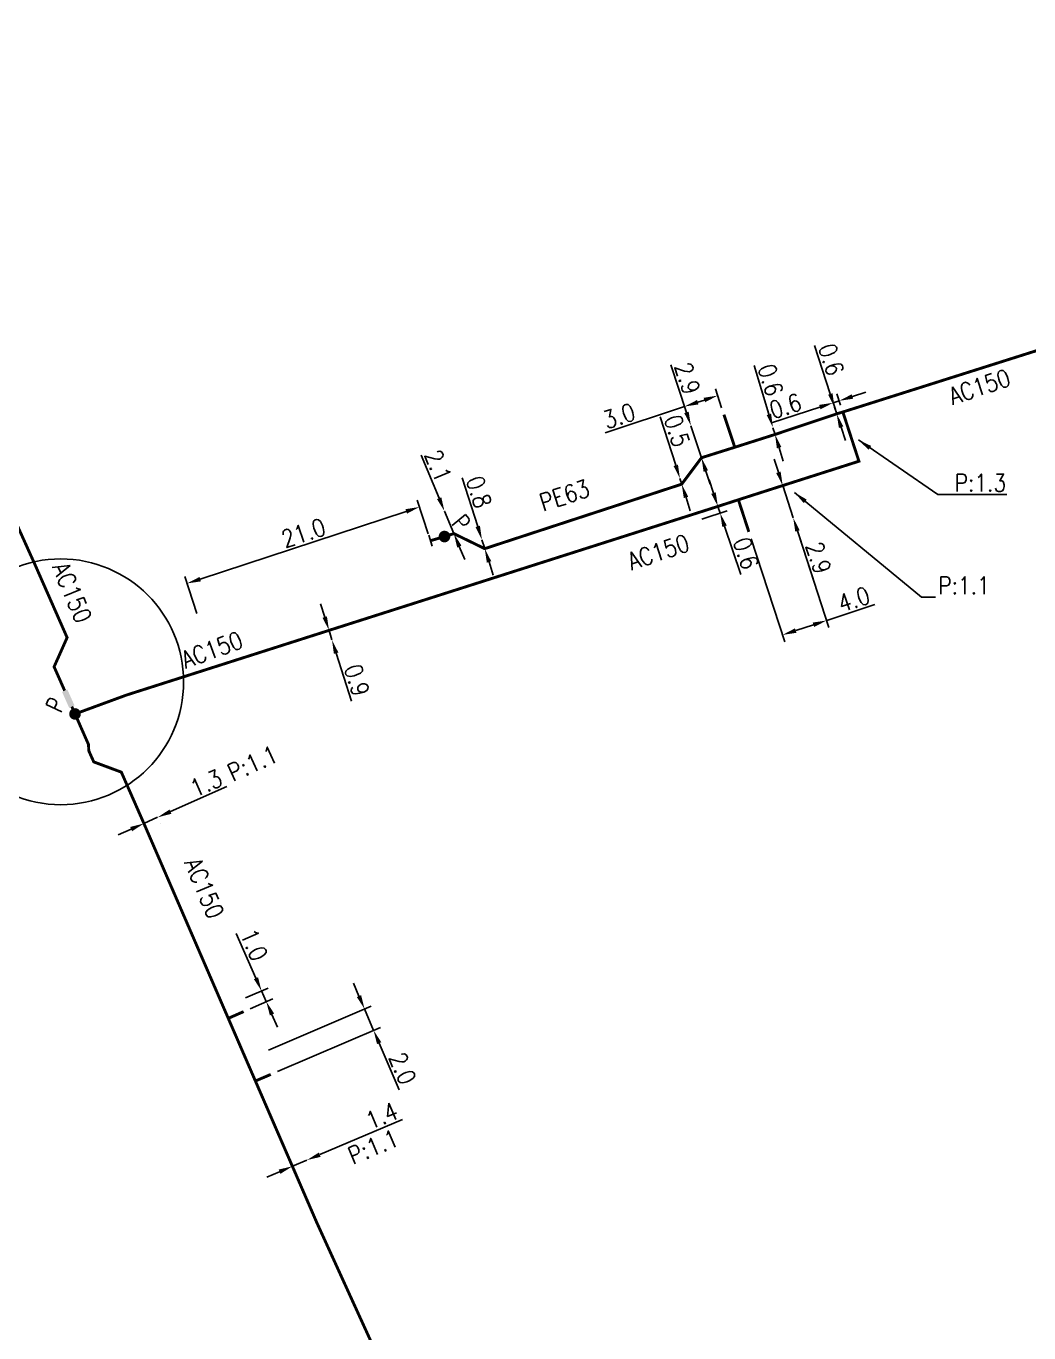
# Model space of a CAD drawing. Header units: millimetres. Extents: x 149996 to 151004, y 126998 to 128018.
# Drawn here: x 150490.8 to 150577, y 127112.1 to 127224.4 of the extents above; entities that cross this region are included whole.
import ezdxf
from ezdxf.enums import TextEntityAlignment as Align

# ---------------------------------------------------------------- set-up
doc = ezdxf.new("R2010")
doc.units = ezdxf.units.MM
doc.header["$PDMODE"] = 34
doc.linetypes.add('L_100_AP', pattern=[14, 10, -1.5, 1, -1.5])
doc.linetypes.add('L_100_PE', pattern=[14, 10, -1.5, 1, -1.5])
doc.layers.get('0').update_dxf_attribs({"linetype": 'CONTINUOUS'})
doc.layers.get('DEFPOINTS').update_dxf_attribs({"linetype": 'CONTINUOUS'})
for name, color, linetype in [('L_140', 3, 'CONTINUOUS'), ('L_300', 7, 'CONTINUOUS'), ('L_340', 7, 'CONTINUOUS')]:
    doc.layers.add(name, color=color, linetype=linetype)
doc.layers.add('L_170', color=7, linetype='CONTINUOUS', plot=False)
doc.styles.add('G_ROMANS', font='ROMANS.SHX', dxfattribs={"width": 0.75})
doc.styles.get("Standard").update_dxf_attribs({"font": 'romans.shx', "width": 0.85})
doc.dimstyles.get("Standard").update_dxf_attribs({"dimtxt": 1.5, "dimasz": 1.2, "dimexe": 0.625, "dimexo": 0.625, "dimgap": 0.25, "dimtad": 1, "dimdec": 1, "dimzin": 0, "dimdsep": 46, "dimtxsty": 'Standard', "dimcen": -0.5, "dimadec": 0, "dimazin": 0, "dimtfac": 1, "dimtdec": 1, "dimtmove": 0, "dimatfit": 3, "dimfxl": 0, "dimtolj": 1, "dimtzin": 0, "dimarcsym": 0})

# ---------------------------------------------------------------- blocks, each defined once
blk = doc.blocks.new('*D18')
at = {"layer": 'DEFPOINTS', "color": 0, "linetype": 'Continuous', "transparency": 16777216}
for p in [(150526.8, 127182.72), (150526.8, 127182.72), (150527.61, 127180.79)]:
    blk.add_point(p, dxfattribs=at)
at = {"layer": 'L_140', "color": 0, "linetype": 'Continuous', "lineweight": -2, "transparency": 16777216}
for p, q in [((150526.34, 127183.83), (150524.8, 127187.53)), ((150527.61, 127180.79), (150526.8, 127182.72)), ((150528.07, 127179.68), (150528.54, 127178.57))]:
    blk.add_line(p, q, dxfattribs=at)
at = {"layer": 'L_140', "color": 0, "linetype": 'Continuous', "transparency": 16777216}
for points in [[(150526.53, 127183.91), (150526.16, 127183.75), (150526.8, 127182.72)], [(150528.26, 127179.76), (150527.89, 127179.6), (150527.61, 127180.79)]]:
    blk.add_solid(points, dxfattribs=at)
at = {"layer": 'L_140', "color": 0, "linetype": 'Continuous', "transparency": 16777216, "insert": (150526.26, 127186.62), "char_height": 1.5, "attachment_point": 5, "rotation": 292.6588}
blk.add_mtext('\\A1;2.1', dxfattribs=at)
blk = doc.blocks.new('*D19')
at = {"layer": 'DEFPOINTS', "color": 0, "linetype": 'Continuous', "transparency": 16777216}
for p in [(150530.02, 127180.27), (150530.02, 127180.27), (150530.26, 127179.5)]:
    blk.add_point(p, dxfattribs=at)
at = {"layer": 'L_140', "color": 0, "linetype": 'Continuous', "lineweight": -2, "transparency": 16777216}
for p, q in [((150529.66, 127181.41), (150528.33, 127185.57)), ((150530.26, 127179.5), (150530.02, 127180.27)), ((150530.63, 127178.36), (150530.99, 127177.22))]:
    blk.add_line(p, q, dxfattribs=at)
at = {"layer": 'L_140', "color": 0, "linetype": 'Continuous', "transparency": 16777216}
for points in [[(150529.85, 127181.47), (150529.47, 127181.35), (150530.02, 127180.27)], [(150530.82, 127178.42), (150530.44, 127178.3), (150530.26, 127179.5)]]:
    blk.add_solid(points, dxfattribs=at)
at = {"layer": 'L_140', "color": 0, "linetype": 'Continuous', "transparency": 16777216, "insert": (150529.76, 127184.37), "char_height": 1.5, "attachment_point": 5, "rotation": 287.6813}
blk.add_mtext('\\A1;0.8', dxfattribs=at)
blk = doc.blocks.new('*D20')
at = {"layer": 'DEFPOINTS', "color": 0, "linetype": 'Continuous', "transparency": 16777216}
for p in [(150547.04, 127185.52), (150547.04, 127185.52), (150547.19, 127185.04)]:
    blk.add_point(p, dxfattribs=at)
at = {"layer": 'L_140', "color": 0, "linetype": 'Continuous', "lineweight": -2, "transparency": 16777216}
for p, q in [((150546.68, 127186.66), (150545.35, 127190.83)), ((150547.19, 127185.04), (150547.04, 127185.52)), ((150547.56, 127183.9), (150547.92, 127182.76))]:
    blk.add_line(p, q, dxfattribs=at)
at = {"layer": 'L_140', "color": 0, "linetype": 'Continuous', "transparency": 16777216}
for points in [[(150546.87, 127186.72), (150546.49, 127186.6), (150547.04, 127185.52)], [(150547.75, 127183.96), (150547.37, 127183.84), (150547.19, 127185.04)]]:
    blk.add_solid(points, dxfattribs=at)
at = {"layer": 'L_140', "color": 0, "linetype": 'Continuous', "transparency": 16777216, "insert": (150546.78, 127189.62), "char_height": 1.5, "attachment_point": 5, "rotation": 287.6813}
blk.add_mtext('\\A1;0.5', dxfattribs=at)
blk = doc.blocks.new('*D21')
at = {"layer": 'DEFPOINTS', "color": 0, "linetype": 'Continuous', "transparency": 16777216}
for p in [(150547.98, 127190.06), (150547.98, 127190.06), (150548.89, 127187.31)]:
    blk.add_point(p, dxfattribs=at)
at = {"layer": 'L_140', "color": 0, "linetype": 'Continuous', "lineweight": -2, "transparency": 16777216}
for p, q in [((150547.6, 127191.2), (150546.25, 127195.29)), ((150548.89, 127187.31), (150547.98, 127190.06)), ((150549.26, 127186.17), (150549.64, 127185.03))]:
    blk.add_line(p, q, dxfattribs=at)
at = {"layer": 'L_140', "color": 0, "linetype": 'Continuous', "transparency": 16777216}
for points in [[(150547.79, 127191.26), (150547.41, 127191.14), (150547.98, 127190.06)], [(150549.45, 127186.23), (150549.07, 127186.1), (150548.89, 127187.31)]]:
    blk.add_solid(points, dxfattribs=at)
at = {"layer": 'L_140', "color": 0, "linetype": 'Continuous', "transparency": 16777216, "insert": (150547.68, 127194.13), "char_height": 1.5, "attachment_point": 5, "rotation": 288.3018}
blk.add_mtext('\\A1;2.9', dxfattribs=at)
blk = doc.blocks.new('*D22')
at = {"layer": 'DEFPOINTS', "color": 0, "linetype": 'Continuous', "transparency": 16777216}
for p in [(150555.03, 127189.89), (150555.03, 127189.89), (150555.21, 127189.32)]:
    blk.add_point(p, dxfattribs=at)
at = {"layer": 'L_140', "color": 0, "linetype": 'Continuous', "lineweight": -2, "transparency": 16777216}
for p, q in [((150554.68, 127191.04), (150553.41, 127195.22)), ((150555.21, 127189.32), (150555.03, 127189.89)), ((150555.63, 127190.07), (150555.63, 127190.07)), ((150555.81, 127189.5), (150555.81, 127189.5)), ((150555.56, 127188.17), (150555.91, 127187.02))]:
    blk.add_line(p, q, dxfattribs=at)
at = {"layer": 'L_140', "color": 0, "linetype": 'Continuous', "transparency": 16777216}
for points in [[(150554.87, 127191.1), (150554.49, 127190.98), (150555.03, 127189.89)], [(150555.75, 127188.23), (150555.37, 127188.11), (150555.21, 127189.32)]]:
    blk.add_solid(points, dxfattribs=at)
at = {"layer": 'L_140', "color": 0, "linetype": 'Continuous', "transparency": 16777216, "insert": (150554.83, 127193.99), "char_height": 1.5, "attachment_point": 5, "rotation": 286.9778}
blk.add_mtext('\\A1;0.6', dxfattribs=at)
blk = doc.blocks.new('*D23')
at = {"layer": 'DEFPOINTS', "color": 0, "linetype": 'Continuous', "transparency": 16777216}
for p in [(150560.33, 127191.65), (150560.33, 127191.65), (150560.51, 127191.08)]:
    blk.add_point(p, dxfattribs=at)
at = {"layer": 'L_140', "color": 0, "linetype": 'Continuous', "lineweight": -2, "transparency": 16777216}
for p, q in [((150559.96, 127192.79), (150558.6, 127196.94)), ((150560.51, 127191.08), (150560.33, 127191.65)), ((150560.89, 127189.93), (150561.26, 127188.79))]:
    blk.add_line(p, q, dxfattribs=at)
at = {"layer": 'L_140', "color": 0, "linetype": 'Continuous', "transparency": 16777216}
for points in [[(150560.15, 127192.85), (150559.77, 127192.73), (150560.33, 127191.65)], [(150561.08, 127190), (150560.7, 127189.87), (150560.51, 127191.08)]]:
    blk.add_solid(points, dxfattribs=at)
at = {"layer": 'L_140', "color": 0, "linetype": 'Continuous', "transparency": 16777216, "insert": (150560.04, 127195.75), "char_height": 1.5, "attachment_point": 5, "rotation": 288.0499}
blk.add_mtext('\\A1;0.6', dxfattribs=at)
blk = doc.blocks.new('*D24')
at = {"layer": 'DEFPOINTS', "color": 0, "linetype": 'Continuous', "transparency": 16777216}
for p in [(150525.61, 127180.18), (150504.67, 127176.51), (150505.71, 127173.35)]:
    blk.add_point(p, dxfattribs=at)
at = {"layer": 'L_340', "color": 0, "linetype": 'Continuous', "lineweight": -2, "transparency": 16777216}
for p, q in [((150525.41, 127180.78), (150524.46, 127183.67)), ((150523.51, 127182.7), (150505.81, 127176.88)), ((150505.51, 127173.94), (150504.48, 127177.1))]:
    blk.add_line(p, q, dxfattribs=at)
at = {"layer": 'L_340', "color": 0, "linetype": 'Continuous', "transparency": 16777216}
for points in [[(150523.45, 127182.89), (150523.58, 127182.51), (150524.65, 127183.08)], [(150505.75, 127177.07), (150505.87, 127176.69), (150504.67, 127176.51)]]:
    blk.add_solid(points, dxfattribs=at)
at = {"layer": 'L_340', "color": 0, "linetype": 'Continuous', "transparency": 16777216, "insert": (150514.68, 127180.85), "char_height": 1.5, "attachment_point": 5, "rotation": 18.199}
blk.add_mtext('\\A1;21.0', dxfattribs=at)
blk = doc.blocks.new('L_340_07')
at = {"color": 0, "linetype": 'Continuous', "const_width": 0.25, "flags": 128}
blk.add_lwpolyline([(0, 0), (1.25, 0)], dxfattribs=at)
at = {"color": 0, "linetype": 'Continuous', "flags": 128}
blk.add_lwpolyline([(1.25, -0.5), (1.25, 0.5)], dxfattribs=at)
at = {"color": 0, "linetype": 'Continuous', "style": 'G_ROMANS', "width": 0.75, "flags": 3}
for tag, p in [('DEF_LEG', (0.72, -3.47)), ('DEF_COUP', (0.72, -5.97)), ('DEF_TYPE', (0.72, -8.47))]:
    blk.add_attdef(tag, text='', height=1.2, dxfattribs=at).set_placement(p, align=Align.MIDDLE)
blk = doc.blocks.new('L_300_12')
at = {"color": 0, "linetype": 'Continuous', "const_width": 0.497, "flags": 128}
blk.add_lwpolyline([(-0.25, 0, 1), (0.25, 0, 1)], format="xyb", close=True, dxfattribs=at)
at = {"color": 0, "linetype": 'Continuous', "style": 'G_ROMANS', "width": 0.75}
blk.add_text('P', height=1.5, dxfattribs=at).set_placement((0, 1.85), align=Align.MIDDLE)
at = {"color": 0, "linetype": 'Continuous', "style": 'G_ROMANS', "width": 0.75, "flags": 3}
for tag, p in [('DEF_LEG', (0, -5)), ('DEF_COUP', (0, -7.5)), ('DEF_TYPE', (0, -10))]:
    blk.add_attdef(tag, text='', height=1.2, dxfattribs=at).set_placement(p, align=Align.MIDDLE)
blk = doc.blocks.new('*D395')
at = {"layer": 'DEFPOINTS', "color": 0, "linetype": 'Continuous', "transparency": 16777216}
for p in [(150513.73, 127126.44), (150514.97, 127126.97), (150514.97, 127126.97)]:
    blk.add_point(p, dxfattribs=at)
at = {"layer": 'L_140', "color": 0, "linetype": 'Continuous', "lineweight": -2, "transparency": 16777216}
for p, q in [((150516.08, 127127.44), (150523.2, 127130.46)), ((150512.62, 127125.97), (150511.52, 127125.5)), ((150513.73, 127126.44), (150514.97, 127126.97))]:
    blk.add_line(p, q, dxfattribs=at)
at = {"layer": 'L_140', "color": 0, "linetype": 'Continuous', "transparency": 16777216}
for points in [[(150516, 127127.62), (150516.15, 127127.25), (150514.97, 127126.97)], [(150512.55, 127126.16), (150512.7, 127125.79), (150513.73, 127126.44)]]:
    blk.add_solid(points, dxfattribs=at)
at = {"layer": 'L_140', "color": 0, "linetype": 'Continuous', "transparency": 16777216, "insert": (150521.41, 127130.78), "char_height": 1.5, "attachment_point": 5, "rotation": 22.9694}
blk.add_mtext('\\A1;1.4', dxfattribs=at)
blk = doc.blocks.new('*D396')
at = {"layer": 'DEFPOINTS', "color": 0, "linetype": 'Continuous', "transparency": 16777216}
for p in [(150502.15, 127156.42), (150502.15, 127156.42), (150500.97, 127155.89)]:
    blk.add_point(p, dxfattribs=at)
at = {"layer": 'L_140', "color": 0, "linetype": 'Continuous', "lineweight": -2, "transparency": 16777216}
for p, q in [((150503.25, 127156.91), (150508.09, 127159.06)), ((150500.97, 127155.89), (150502.15, 127156.42)), ((150499.87, 127155.4), (150498.77, 127154.92)), ((150501.22, 127155.32), (150501.22, 127155.32)), ((150502.41, 127155.85), (150502.41, 127155.85))]:
    blk.add_line(p, q, dxfattribs=at)
at = {"layer": 'L_140', "color": 0, "linetype": 'Continuous', "transparency": 16777216}
for points in [[(150503.17, 127157.09), (150503.33, 127156.72), (150502.15, 127156.42)], [(150499.79, 127155.59), (150499.95, 127155.22), (150500.97, 127155.89)]]:
    blk.add_solid(points, dxfattribs=at)
at = {"layer": 'L_140', "color": 0, "linetype": 'Continuous', "transparency": 16777216, "insert": (150506.32, 127159.36), "char_height": 1.5, "attachment_point": 5, "rotation": 23.9661}
blk.add_mtext('\\A1;1.3', dxfattribs=at)
blk = doc.blocks.new('L_340_02')
at = {"color": 0, "linetype": 'Continuous'}
blk.add_solid([(-0.75, 0.5), (0.75, 0.5), (-0.75, 0), (0.75, 0)], dxfattribs=at)
at = {"color": 0, "linetype": 'Continuous', "width": 0.75, "flags": 3}
for tag, p in [('DEF_LEG', (0, -4.5)), ('DEF_COUP', (0, -7)), ('DEF_TYPE', (0, -9.5))]:
    blk.add_attdef(tag, text='', height=1.2, dxfattribs=at).set_placement(p, align=Align.MIDDLE)
blk = doc.blocks.new('*D919')
at = {"layer": 'DEFPOINTS', "color": 0, "linetype": 'Continuous', "transparency": 16777216}
for p in [(150555.87, 127184.92), (150556.77, 127182.16), (150556.77, 127182.16)]:
    blk.add_point(p, dxfattribs=at)
at = {"layer": 'L_140', "color": 0, "linetype": 'Continuous', "lineweight": -2, "transparency": 16777216}
for p, q in [((150555.5, 127186.06), (150555.13, 127187.2)), ((150555.87, 127184.92), (150556.77, 127182.16)), ((150557.14, 127181.02), (150558.48, 127176.92))]:
    blk.add_line(p, q, dxfattribs=at)
at = {"layer": 'L_140', "color": 0, "linetype": 'Continuous', "transparency": 16777216}
for points in [[(150555.69, 127186.12), (150555.31, 127186), (150555.87, 127184.92)], [(150557.33, 127181.08), (150556.95, 127180.96), (150556.77, 127182.16)]]:
    blk.add_solid(points, dxfattribs=at)
at = {"layer": 'L_140', "color": 0, "linetype": 'Continuous', "transparency": 16777216, "insert": (150558.95, 127178.71), "char_height": 1.5, "attachment_point": 5, "rotation": 288.0528}
blk.add_mtext('\\A1;2.9', dxfattribs=at)
blk = doc.blocks.new('*D920')
at = {"layer": 'DEFPOINTS', "color": 0, "linetype": 'Continuous', "transparency": 16777216}
for p in [(150516.88, 127172.48), (150517.13, 127171.66), (150517.13, 127171.66)]:
    blk.add_point(p, dxfattribs=at)
at = {"layer": 'L_140', "color": 0, "linetype": 'Continuous', "lineweight": -2, "transparency": 16777216}
for p, q in [((150516.51, 127173.62), (150516.15, 127174.76)), ((150516.88, 127172.48), (150517.13, 127171.66)), ((150517.49, 127170.52), (150518.8, 127166.41))]:
    blk.add_line(p, q, dxfattribs=at)
at = {"layer": 'L_140', "color": 0, "linetype": 'Continuous', "transparency": 16777216}
for points in [[(150516.7, 127173.68), (150516.32, 127173.56), (150516.88, 127172.48)], [(150517.68, 127170.58), (150517.3, 127170.46), (150517.13, 127171.66)]]:
    blk.add_solid(points, dxfattribs=at)
at = {"layer": 'L_140', "color": 0, "linetype": 'Continuous', "transparency": 16777216, "insert": (150519.28, 127168.2), "char_height": 1.5, "attachment_point": 5, "rotation": 287.5821}
blk.add_mtext('\\A1;0.9', dxfattribs=at)
blk = doc.blocks.new('*D921')
at = {"layer": 'DEFPOINTS', "color": 0, "linetype": 'Continuous', "transparency": 16777216}
for p in [(150559.87, 127193.04), (150560.2, 127192.03), (150561.04, 127191.24)]:
    blk.add_point(p, dxfattribs=at)
at = {"layer": 'L_140', "color": 0, "linetype": 'Continuous', "lineweight": -2, "transparency": 16777216}
for p, q in [((150560.07, 127192.45), (150560.4, 127191.44)), ((150560.73, 127192.2), (150560.2, 127192.03)), ((150560.84, 127191.84), (150560.53, 127192.79)), ((150561.87, 127192.57), (150563.01, 127192.94)), ((150559.06, 127191.66), (150554.91, 127190.3))]:
    blk.add_line(p, q, dxfattribs=at)
at = {"layer": 'L_140', "color": 0, "linetype": 'Continuous', "transparency": 16777216}
for points in [[(150561.8, 127192.76), (150561.93, 127192.38), (150560.73, 127192.2)], [(150559, 127191.85), (150559.12, 127191.47), (150560.2, 127192.03)]]:
    blk.add_solid(points, dxfattribs=at)
at = {"layer": 'L_140', "color": 0, "linetype": 'Continuous', "transparency": 16777216, "insert": (150556.1, 127191.75), "char_height": 1.5, "attachment_point": 5, "rotation": 18.0499}
blk.add_mtext('\\A1;0.6', dxfattribs=at)
blk = doc.blocks.new('*D927')
at = {"layer": 'DEFPOINTS', "color": 0, "linetype": 'Continuous', "transparency": 16777216}
for p in [(150550.3, 127183.13), (150550.49, 127182.56), (150548.31, 127181.84)]:
    blk.add_point(p, dxfattribs=at)
at = {"layer": 'L_140', "color": 0, "linetype": 'Continuous', "lineweight": -2, "transparency": 16777216}
for p, q in [((150549.92, 127184.27), (150549.54, 127185.41)), ((150550.3, 127183.13), (150550.49, 127182.56)), ((150548.91, 127182.03), (150551.09, 127182.76)), ((150550.87, 127181.43), (150552.26, 127177.28))]:
    blk.add_line(p, q, dxfattribs=at)
at = {"layer": 'L_140', "color": 0, "linetype": 'Continuous', "transparency": 16777216}
for points in [[(150550.11, 127184.34), (150549.73, 127184.21), (150550.3, 127183.13)], [(150551.06, 127181.49), (150550.68, 127181.36), (150550.49, 127182.56)]]:
    blk.add_solid(points, dxfattribs=at)
at = {"layer": 'L_140', "color": 0, "linetype": 'Continuous', "transparency": 16777216, "insert": (150552.71, 127179.1), "char_height": 1.5, "attachment_point": 5, "rotation": 288.5081}
blk.add_mtext('\\A1;0.6', dxfattribs=at)
blk = doc.blocks.new('*D1333')
at = {"layer": 'DEFPOINTS', "color": 0, "linetype": 'Continuous', "transparency": 16777216}
for p in [(150509.14, 127140.64), (150511.08, 127141.5), (150509.54, 127139.73)]:
    blk.add_point(p, dxfattribs=at)
at = {"layer": 'L_170', "color": 0, "linetype": 'Continuous', "lineweight": -2, "transparency": 16777216}
for p, q in [((150510.6, 127142.6), (150508.91, 127146.43)), ((150509.71, 127140.9), (150511.66, 127141.75)), ((150510.11, 127139.98), (150512.06, 127140.84)), ((150511.49, 127140.59), (150511.08, 127141.5)), ((150511.97, 127139.49), (150512.46, 127138.39))]:
    blk.add_line(p, q, dxfattribs=at)
at = {"layer": 'L_170', "color": 0, "linetype": 'Continuous', "transparency": 16777216}
for points in [[(150510.78, 127142.68), (150510.42, 127142.52), (150511.08, 127141.5)], [(150512.16, 127139.57), (150511.79, 127139.41), (150511.49, 127140.59)]]:
    blk.add_solid(points, dxfattribs=at)
at = {"layer": 'L_170', "color": 0, "linetype": 'Continuous', "transparency": 16777216, "insert": (150510.43, 127145.47), "char_height": 1.5, "attachment_point": 5, "rotation": 293.7863}
blk.add_mtext('\\A1;1.0', dxfattribs=at)
blk = doc.blocks.new('*D1334')
at = {"layer": 'DEFPOINTS', "color": 0, "linetype": 'Continuous', "transparency": 16777216}
for p in [(150519.93, 127139.96), (150511.1, 127136.18), (150511.87, 127134.33)]:
    blk.add_point(p, dxfattribs=at)
at = {"layer": 'L_170', "color": 0, "linetype": 'Continuous', "lineweight": -2, "transparency": 16777216}
for p, q in [((150519.45, 127141.06), (150518.98, 127142.17)), ((150511.67, 127136.42), (150520.5, 127140.21)), ((150519.93, 127139.96), (150520.71, 127138.12)), ((150512.44, 127134.58), (150521.29, 127138.37)), ((150521.19, 127137.02), (150522.91, 127133))]:
    blk.add_line(p, q, dxfattribs=at)
at = {"layer": 'L_170', "color": 0, "linetype": 'Continuous', "transparency": 16777216}
for points in [[(150519.64, 127141.14), (150519.27, 127140.98), (150519.93, 127139.96)], [(150521.37, 127137.1), (150521, 127136.94), (150520.71, 127138.12)]]:
    blk.add_solid(points, dxfattribs=at)
at = {"layer": 'L_170', "color": 0, "linetype": 'Continuous', "transparency": 16777216, "insert": (150523.2, 127134.85), "char_height": 1.5, "attachment_point": 5, "rotation": 293.1979}
blk.add_mtext('\\A1;2.0', dxfattribs=at)
blk = doc.blocks.new('*D1338')
at = {"layer": 'DEFPOINTS', "color": 0, "linetype": 'Continuous', "transparency": 16777216}
for p in [(150556.77, 127182.16), (150552.96, 127180.94), (150559.65, 127173.33)]:
    blk.add_point(p, dxfattribs=at)
at = {"layer": 'L_170', "color": 0, "linetype": 'Continuous', "lineweight": -2, "transparency": 16777216}
for p, q in [((150556.96, 127181.57), (150559.84, 127172.74)), ((150553.16, 127180.34), (150556.04, 127171.5)), ((150559.65, 127173.33), (150563.8, 127174.69)), ((150556.99, 127172.46), (150558.51, 127172.96))]:
    blk.add_line(p, q, dxfattribs=at)
at = {"layer": 'L_170', "color": 0, "linetype": 'Continuous', "transparency": 16777216}
for points in [[(150558.45, 127173.15), (150558.57, 127172.77), (150559.65, 127173.33)], [(150556.92, 127172.65), (150557.05, 127172.27), (150555.85, 127172.09)]]:
    blk.add_solid(points, dxfattribs=at)
at = {"layer": 'L_170', "color": 0, "linetype": 'Continuous', "transparency": 16777216, "insert": (150561.99, 127175.15), "char_height": 1.5, "attachment_point": 5, "rotation": 18.0528}
blk.add_mtext('\\A1;4.0', dxfattribs=at)
blk = doc.blocks.new('*D1339')
at = {"layer": 'DEFPOINTS', "color": 0, "linetype": 'Continuous', "transparency": 16777216}
for p in [(150547.43, 127191.71), (150550.82, 127191.01), (150547.98, 127190.06)]:
    blk.add_point(p, dxfattribs=at)
at = {"layer": 'L_170', "color": 0, "linetype": 'Continuous', "lineweight": -2, "transparency": 16777216}
for p, q in [((150550.62, 127191.6), (150550.08, 127193.24)), ((150547.78, 127190.65), (150547.23, 127192.3)), ((150549.14, 127192.27), (150548.57, 127192.08)), ((150547.43, 127191.71), (150540.62, 127189.45))]:
    blk.add_line(p, q, dxfattribs=at)
at = {"layer": 'L_170', "color": 0, "linetype": 'Continuous', "transparency": 16777216}
for points in [[(150548.51, 127192.27), (150548.63, 127191.89), (150547.43, 127191.71)], [(150549.08, 127192.46), (150549.2, 127192.08), (150550.28, 127192.65)]]:
    blk.add_solid(points, dxfattribs=at)
at = {"layer": 'L_170', "color": 0, "linetype": 'Continuous', "transparency": 16777216, "insert": (150541.81, 127190.9), "char_height": 1.5, "attachment_point": 5, "rotation": 18.3018}
blk.add_mtext('\\A1;3.0', dxfattribs=at)

msp = doc.modelspace()

# ---------------------------------------------------------------- linework, layer by layer
at = {"layer": 'L_140', "linetype": 'L_100_AP', "const_width": 0.25, "flags": 128}
msp.add_lwpolyline([(150494.16, 127167.3), (150493.25, 127169.35), (150494.37, 127171.86), (150491.62, 127178.1), (150480.51, 127202.73), (150476.31, 127211.59), (150441.27, 127287.08), (150433.78, 127303.59), (150433.78, 127303.59)], dxfattribs=at)
at = {"layer": 'L_140', "linetype": 'L_100_AP', "flags": 128}
for points in [[(150495.05, 127165.3, 0.25, 0.25, 0), (150499.46, 127166.92, 0.25, 0.25, 0), (150516.88, 127172.48, 0.25, 0.25, 0), (150550.3, 127183.13, 0.25, 0.25, 0), (150552.06, 127183.7, 0.25, 0.25, 0), (150555.87, 127184.92, 0.25, 0.25, 0), (150562.42, 127187.01, 0.25, 0.25, 0), (150561.04, 127191.24, 0.25, 0.25, 0), (150578.89, 127196.89, 0.25, 0.25, 0), (150597.04, 127202.63, 0.25, 0.25, 0), (150608.84, 127206.43, 0.25, 0.25, 0), (150616.08, 127207.87, 0.25, 0.25, 0), (150616.08, 127207.87, 0.25, 0.25, 0), (150618.2, 127208.2, 0.25, 0.25, 0), (150625.2, 127208.28, 0.25, 0.25, 0), (150632.19, 127207.31, 0.25, 0.25, 0), (150634.79, 127206.95, 0.25, 0.25, 0), (150658.54, 127203.66, 0.25, 0.25, 0), (150713.29, 127196.32, 0.25, 0.25, 0), (150720.2, 127198.66, 0.25, 0.25, 0), (150722.9, 127201.85, 0, 0, 0)], [(150566.71, 127000, 0.25, 0.25, 0), (150563.03, 127012.54, 0.25, 0.25, 0), (150556.11, 127030.88, 0.25, 0.25, 0), (150533.92, 127081.93, 0.25, 0.25, 0), (150515.82, 127121.62, 0.25, 0.25, 0), (150513.73, 127126.44, 0.25, 0.25, 0), (150513.73, 127126.44, 0.25, 0.25, 0), (150513.73, 127126.44, 0.25, 0.25, 0), (150510.55, 127133.77, 0.25, 0.25, 0), (150508.22, 127139.15, 0.25, 0.25, 0), (150500.97, 127155.89, 0.25, 0.25, 0), (150500.97, 127155.89, 0.25, 0.25, 0), (150499.03, 127160.3, 0.25, 0.25, 0), (150496.66, 127161.18, 0.25, 0.25, 0), (150496.23, 127162.14, 0.25, 0.25, 0), (150496.21, 127162.67, 0.25, 0.25, 0), (150495.05, 127165.3, 0.25, 0.25, 0), (150494.77, 127165.93, 0, 0, 0)]]:
    msp.add_lwpolyline(points, format="xyseb", dxfattribs=at)
at = {"layer": 'L_140', "linetype": 'L_100_PE', "flags": 128}
msp.add_lwpolyline([(150526.69, 127180.51, 0.25, 0.25, 0), (150527.61, 127180.79, 0.25, 0.25, 0), (150530.26, 127179.5, 0.25, 0.25, 0), (150547.19, 127185.04, 0.25, 0.25, 0), (150548.89, 127187.31, 0.25, 0.25, 0), (150551.75, 127188.21, 0.25, 0.25, 0), (150555.21, 127189.31, 0.25, 0.25, 0), (150560.51, 127191.08, 0.25, 0.25, 0), (150561.04, 127191.24, 0, 0, 0)], format="xyseb", dxfattribs=at)
at = {"layer": 'L_140', "color": 7, "linetype": 'Continuous'}
msp.add_circle((150493.82, 127168.06), 10.56, dxfattribs=at)
at = {"layer": 'L_170', "linetype": 'Continuous', "const_width": 0.25, "flags": 128}
for points in [[(150551.75, 127188.21), (150550.82, 127191.01)], [(150552.06, 127183.7), (150552.96, 127180.94)], [(150508.22, 127139.15), (150509.54, 127139.73)], [(150511.87, 127134.33), (150510.55, 127133.77)]]:
    msp.add_lwpolyline(points, dxfattribs=at)

# ---------------------------------------------------------------- block references
at = {"layer": 'L_300'}
for p, rotation in [((150526.8, 127180.54), 309.1494667940275), ((150495.05, 127165.3), 64.81206204477256)]:
    msp.add_blockref('L_300_12', p, dxfattribs=dict(at, rotation=rotation))
at = {"layer": 'L_340'}
for name, p, rotation in [('L_340_07', (150526.8, 127180.54), 196.5888853463464), ('L_340_02', (150494.24, 127166.51), 293.9122691153773)]:
    msp.add_blockref(name, p, dxfattribs=dict(at, rotation=rotation))

# ---------------------------------------------------------------- texts
at = {"layer": 'L_140', "linetype": 'Continuous', "width": 0.85}
for s, rotation, p in [('AC150', 18.5747, (150570.46, 127191.83)), ('AC150', 18.5747, (150542.87, 127177.64)), ('AC150', 292.939, (150493.06, 127177.93)), ('AC150', 20.1557, (150504.54, 127169.18)), ('P:1.1', 24.1802, (150508.6, 127159.47)), ('AC150', 292.939, (150504.42, 127152.53)), ('P:1.1', 22.9694, (150518.93, 127126.56))]:
    msp.add_text(s, height=1.5, rotation=rotation, dxfattribs=at).set_placement(p)
msp.add_text('PE63', height=1.5, rotation=18.0202, dxfattribs=at).set_placement((150537.12, 127184.08), align=Align.MIDDLE)
at = {"layer": 'L_140', "linetype": 'Continuous', "char_height": 1.5, "attachment_point": 7}
for s, insert in [('P:1.3', (150570.65, 127184.41)), ('P:1.1', (150569.24, 127175.59))]:
    msp.add_mtext(s, dxfattribs=dict(at, insert=insert))

# ---------------------------------------------------------------- dimensions: what is measured, and where the dimension line sits
at = {"layer": 'L_140', "linetype": 'Continuous'}
for base, p1, p2, angle, picture, middle in [((150560.33, 127191.65), (150560.51, 127191.08), (150560.33, 127191.65), 288.0499, '*D23', (150559.09, 127195.44)), ((150547.98, 127190.06), (150548.89, 127187.31), (150547.98, 127190.06), 288.3018, '*D21', (150546.73, 127193.81)), ((150555.03, 127189.89), (150555.21, 127189.32), (150555.03, 127189.89), 286.9778, '*D22', (150553.87, 127193.7)), ((150547.04, 127185.52), (150547.19, 127185.04), (150547.04, 127185.52), 287.6813, '*D20', (150545.83, 127189.32)), ((150526.8, 127182.72), (150527.61, 127180.79), (150526.8, 127182.72), 292.6588, '*D18', (150525.34, 127186.23)), ((150530.02, 127180.27), (150530.26, 127179.5), (150530.02, 127180.27), 287.6813, '*D19', (150528.81, 127184.06))]:
    dim = msp.add_linear_dim(base=base, p1=p1, p2=p2, angle=angle, dimstyle='Standard', override={"dimexe": 0.625, "dimtad": 1, "dimse1": 0, "dimse2": 0, "dimtmove": 0, "dimatfit": 3}, dxfattribs=at)
    dim.commit()
    dim.dimension.update_dxf_attribs({"geometry": picture, "text_midpoint": middle, "dimtype": 160})
for base, p1, p2, angle, picture, middle in [((150560.2, 127192.03), (150561.04, 127191.24), (150559.87, 127193.04), 18.0499, '*D921', (150556.41, 127190.8)), ((150556.77, 127182.16), (150555.87, 127184.92), (150556.77, 127182.16), 108.0528, '*D919', (150558, 127178.4)), ((150550.49, 127182.56), (150550.3, 127183.13), (150548.31, 127181.84), 108.5081, '*D927', (150551.76, 127178.79)), ((150517.13, 127171.66), (150516.88, 127172.48), (150517.13, 127171.66), 107.5821, '*D920', (150518.33, 127167.89)), ((150502.15, 127156.42), (150500.97, 127155.89), (150502.15, 127156.42), 203.9661, '*D396', (150506.72, 127158.45)), ((150514.97, 127126.97), (150513.73, 127126.44), (150514.97, 127126.97), 202.9694, '*D395', (150521.8, 127129.86))]:
    dim = msp.add_linear_dim(base=base, p1=p1, p2=p2, angle=angle, dimstyle='Standard', dxfattribs=at)
    dim.commit()
    dim.dimension.update_dxf_attribs({"geometry": picture, "text_midpoint": middle, "dimtype": 160})
at = {"layer": 'L_170', "linetype": 'Continuous'}
for base, p1, p2, angle, picture, middle in [((150547.43, 127191.71), (150550.82, 127191.01), (150547.98, 127190.06), 18.3018, '*D1339', (150542.12, 127189.95)), ((150559.65, 127173.33), (150552.96, 127180.94), (150556.77, 127182.16), 198.0528, '*D1338', (150562.3, 127174.19)), ((150511.08, 127141.5), (150509.54, 127139.73), (150509.14, 127140.64), 293.7863, '*D1333', (150509.51, 127145.07)), ((150519.93, 127139.96), (150511.87, 127134.33), (150511.1, 127136.18), 293.1979, '*D1334', (150522.28, 127134.46))]:
    dim = msp.add_linear_dim(base=base, p1=p1, p2=p2, angle=angle, dimstyle='Standard', dxfattribs=at)
    dim.commit()
    dim.dimension.update_dxf_attribs({"geometry": picture, "text_midpoint": middle, "dimtype": 160})
at = {"layer": 'L_340', "linetype": 'Continuous'}
dim = msp.add_linear_dim(base=(150504.67, 127176.51), p1=(150525.61, 127180.18), p2=(150505.71, 127173.35), angle=18.199, dimstyle='Standard', override={"dimexe": 0.625, "dimtad": 1, "dimse1": 0, "dimse2": 0, "dimtmove": 0, "dimatfit": 3}, dxfattribs=at)
dim.commit()
dim.dimension.update_dxf_attribs({"geometry": '*D24', "text_midpoint": (150514.99, 127179.9), "dimtype": 160})

# ---------------------------------------------------------------- leaders
at = {"layer": 'L_140', "linetype": 'Continuous', "annotation_type": 0, "has_hookline": 1, "hookline_direction": 0, "text_width": 4.49}
msp.add_leader([(150562.37, 127188.84), (150569.2, 127184.16), (150570.4, 127184.16)], dimstyle='Standard', dxfattribs=at)
at = {"layer": 'L_140', "linetype": 'Continuous'}
msp.add_leader([(150556.88, 127184.33), (150567.79, 127175.34), (150568.99, 127175.34)], dimstyle='Standard', dxfattribs=at)

doc.saveas('drawing.dxf')
